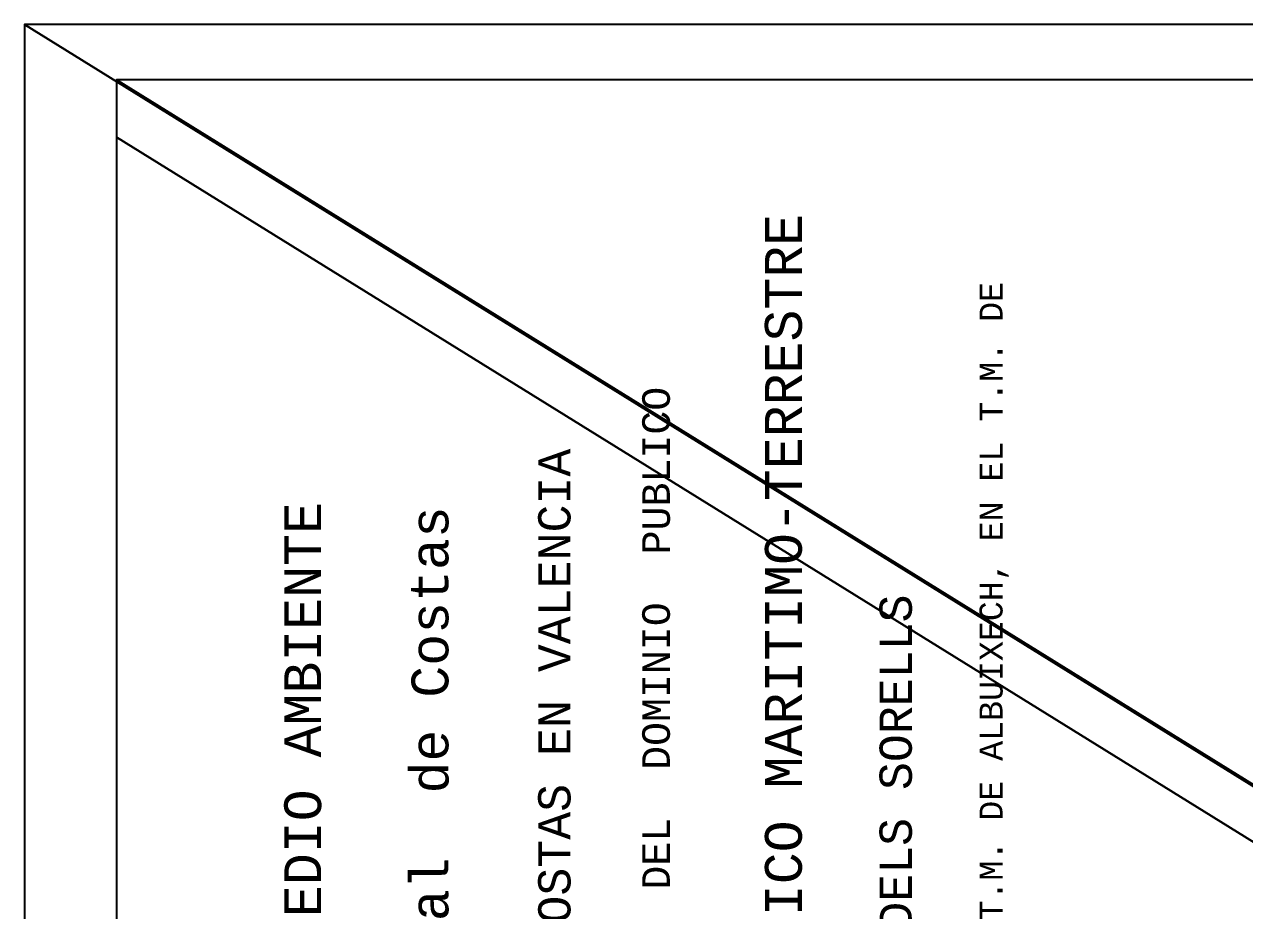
# Model space of a CAD drawing. Extents: x 730354 to 731930, y 4378581 to 4379608.
# Drawn here: x 730354.5 to 730486.8, y 4379511.4 to 4379607.5 of the extents above; entities that cross this region are included whole.
import ezdxf
from ezdxf.enums import TextEntityAlignment as Align

# ---------------------------------------------------------------- set-up
doc = ezdxf.new("R2010")
doc.units = 0
doc.header["$MEASUREMENT"] = 0
doc.layers.get('0').update_dxf_attribs({"linetype": 'CONTINUOUS'})
doc.styles.add('MONOTXT', font='MONOTXT', dxfattribs={"height": 0.2})

msp = doc.modelspace()

# ---------------------------------------------------------------- texts
at = {"color": 7, "linetype": 'CONTINUOUS', "style": 'MONOTXT'}
for s, height, p in [('DESLINDE DE DOMINIO PUBLICO MARITIMO-TERRESTRE ', 4, (730438.81, 4379427.71)), ('EXPEDIENTE: DESDE EL T.M. DE FOYOS AL T.M. DE ALBUIXECH, EN EL T.M. DE ', 2.5, (730460.58, 4379428.11)), ('MINISTERIO DE MEDIO AMBIENTE', 4, (730386.68, 4379458.77)), ('Direccion General  de Costas', 4, (730400.48, 4379458.32)), ('TERMINO MUNICIPAL: ALBALAT DELS SORELLS', 3.5, (730450.74, 4379427.54))]:
    msp.add_text(s, height=height, rotation=90, dxfattribs=at).set_placement(p)
for s, height, p in [('SERVICIO  DE  GESTION  DEL  DOMINIO  PUBLICO', 3, (730423, 4379511.08)), ('DEMARCACION DE COSTAS EN VALENCIA', 3.5, (730411.97, 4379511.51))]:
    msp.add_text(s, height=height, rotation=90, dxfattribs=at).set_placement(p, align=Align.MIDDLE)

# ---------------------------------------------------------------- meshes
at = {"color": 7, "linetype": 'CONTINUOUS'}
mesh = msp.add_polyface(dxfattribs=at)
corners = [(730354.5, 4378581), (730354.5, 4378581), (730354.5, 4378771.96), (730662.5, 4378581), (730354.5, 4378946.49), (730944, 4378581), (730354.5, 4379607.5), (730944, 4379242.01), (730944, 4379607.5)]
mesh.append_faces([[corners[k] for k in face] for face in [(0, 1, 3, 2), (2, 3, 5, 4), (4, 5, 7, 6), (6, 7, 8, 8)]], dxfattribs={"vtx0": -1, "vtx2": -1, "color": 7})
mesh = msp.add_polyface(dxfattribs=at)
corners = [(730364.5, 4379421), (730364.5, 4379421), (730364.5, 4379595.27), (730645.58, 4379421), (730364.5, 4379601.5), (730645.58, 4379427.23), (730645.58, 4379601.5)]
mesh.append_faces([[corners[k] for k in face] for face in [(0, 1, 3, 2), (2, 3, 5, 4), (4, 5, 6, 6)]], dxfattribs={"vtx0": -1, "vtx2": -1, "color": 7})

doc.saveas('drawing.dxf')
